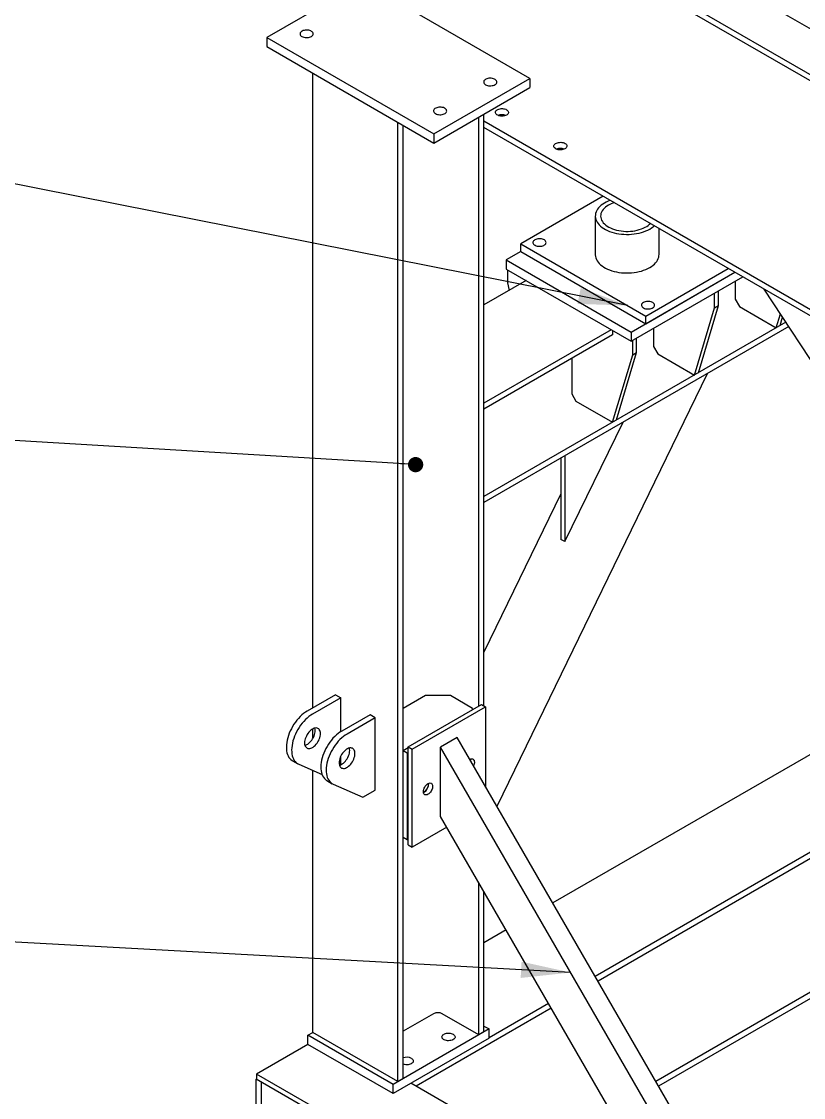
# Model space of a CAD drawing. Header units: millimetres. Extents: x 861 to 27901, y 673 to 17923.
# Drawn here: x 19576 to 20626, y 8355 to 9801 of the extents above; entities that cross this region are included whole.
import ezdxf

# ---------------------------------------------------------------- set-up
doc = ezdxf.new("R2010")
doc.units = ezdxf.units.MM
doc.header["$LTSCALE"] = 33.3
doc.layers.add('CAPA_1', color=7, linetype='Continuous')
doc.layers.add('STRUC', color=4, linetype='Continuous')
doc.dimstyles.new('SLDDIMSTYLE1', dxfattribs={"dimtxt": 0.18, "dimasz": 20.492308, "dimexe": 0, "dimexo": 0.0625, "dimgap": 0, "dimtad": 0, "dimtih": 1, "dimtoh": 1, "dimdec": 0, "dimrnd": 1e-09, "dimzin": 0, "dimdsep": 46, "dimtxsty": 'Standard', "dimblk1": 'DOT', "dimblk2": 'DOT', "dimsah": 1, "dimcen": 0.09, "dimadec": 0, "dimazin": 0, "dimtfac": 20.492308, "dimtdec": 0, "dimtofl": 0, "dimtmove": 0, "dimatfit": 3, "dimldrblk": 'DOT', "dimfxl": 1, "dimfrac": 2, "dimtolj": 1, "dimtzin": 0, "dimarcsym": 0})
doc.dimstyles.new('SLDDIMSTYLE2', dxfattribs={"dimtxt": 0.18, "dimasz": 66.6, "dimexe": 0, "dimexo": 0.0625, "dimgap": 0, "dimtad": 0, "dimtih": 1, "dimtoh": 1, "dimdec": 0, "dimrnd": 1e-09, "dimzin": 0, "dimdsep": 46, "dimtxsty": 'Standard', "dimsah": 1, "dimcen": 0.09, "dimadec": 0, "dimazin": 0, "dimtfac": 66.6, "dimtdec": 0, "dimtofl": 0, "dimtmove": 0, "dimatfit": 3, "dimfxl": 1, "dimfrac": 2, "dimtolj": 1, "dimtzin": 0, "dimarcsym": 0})

# ---------------------------------------------------------------- blocks, each defined once
blk = doc.blocks.new('_Dot')
at = {"color": 0, "linetype": 'ByBlock', "lineweight": -2}
blk.add_line((-0.5, 0), (-1, 0), dxfattribs=at)
at = {"color": 0, "linetype": 'ByBlock', "const_width": 0.5}
blk.add_lwpolyline([(-0.25, 0, 1), (0.25, 0, 1)], format="xyb", close=True, dxfattribs=at)

msp = doc.modelspace()

# ---------------------------------------------------------------- linework, layer by layer
at = {"color": 7, "linetype": 'Continuous', "lineweight": 25}
for p, q in [((22607.62, 8590.45), (19885.74, 10161.76)), ((22665.12, 8618.83), (19988.09, 10164.24)), ((22607.62, 8582.23), (19930.59, 10127.65)), ((21429.18, 8955.27), (20196.88, 9666.66)), ((21422.06, 8951.16), (20196.88, 9658.44)), ((20356.9, 9566.06), (20246.23, 9502.17)), ((20346.39, 9539.4), (20346.39, 9487.61)), ((20431.98, 9487.61), (20431.98, 9522.72)), ((20246.23, 9491.89), (20246.23, 9502.17)), ((20246.23, 9502.17), (20414.42, 9405.08)), ((20246.23, 9491.89), (20414.42, 9394.8)), ((20414.42, 9405.08), (20525.09, 9468.97)), ((20414.42, 9394.8), (20533.99, 9463.83)), ((20742.87, 9183.07), (20573.05, 9441.28)), ((20414.42, 9394.8), (20414.42, 9405.08))]:
    msp.add_line(p, q, dxfattribs=at)
at = {"color": 7, "linetype": 'Continuous', "lineweight": 25, "flags": 128}
for points in [[(20227.23, 9682.23), (20228.24, 9681.53), (20229.02, 9680.74), (20229.54, 9679.87), (20229.79, 9678.97), (20229.75, 9678.06), (20229.43, 9677.17), (20228.85, 9676.32), (20228.01, 9675.55), (20226.94, 9674.88), (20225.68, 9674.32), (20224.28, 9673.91), (20222.76, 9673.65), (20221.19, 9673.55), (20219.62, 9673.61), (20218.09, 9673.83), (20216.65, 9674.21), (20215.35, 9674.73), (20214.23, 9675.37), (20213.33, 9676.12), (20212.68, 9676.95), (20212.29, 9677.84), (20212.19, 9678.75), (20212.37, 9679.65), (20212.82, 9680.53), (20213.54, 9681.34), (20214.49, 9682.06), (20215.66, 9682.68), (20217, 9683.16), (20218.46, 9683.5), (20220.01, 9683.69), (20221.59, 9683.71), (20223.15, 9683.56), (20224.64, 9683.26), (20226.01, 9682.81), (20227.23, 9682.23)], [(20305.72, 9636.92), (20306.73, 9636.22), (20307.51, 9635.42), (20308.03, 9634.56), (20308.28, 9633.66), (20308.24, 9632.75), (20307.92, 9631.86), (20307.34, 9631.01), (20306.5, 9630.24), (20305.43, 9629.57), (20304.17, 9629.01), (20302.77, 9628.6), (20301.25, 9628.34), (20299.68, 9628.24), (20298.11, 9628.3), (20296.58, 9628.52), (20295.14, 9628.9), (20293.84, 9629.42), (20292.72, 9630.06), (20291.82, 9630.81), (20291.17, 9631.64), (20290.78, 9632.53), (20290.68, 9633.44), (20290.85, 9634.34), (20291.31, 9635.21), (20292.03, 9636.03), (20292.98, 9636.75), (20294.15, 9637.37), (20295.49, 9637.85), (20296.95, 9638.19), (20298.5, 9638.38), (20300.08, 9638.4), (20301.64, 9638.25), (20303.13, 9637.95), (20304.5, 9637.5), (20305.72, 9636.92)], [(20358.93, 9556.87), (20356.59, 9555.41), (20354.46, 9553.84), (20352.56, 9552.18), (20350.9, 9550.44), (20349.49, 9548.62), (20348.33, 9546.75), (20347.44, 9544.83), (20346.82, 9542.87), (20346.47, 9540.89), (20346.4, 9538.9), (20346.61, 9536.92), (20347.09, 9534.95), (20347.85, 9533.01), (20348.88, 9531.11), (20350.16, 9529.26), (20351.7, 9527.48), (20353.49, 9525.78), (20355.5, 9524.16), (20357.73, 9522.65), (20360.17, 9521.24), (20362.79, 9519.95), (20365.59, 9518.79), (20368.54, 9517.76), (20371.62, 9516.87), (20374.82, 9516.13), (20378.11, 9515.54), (20381.47, 9515.1), (20384.89, 9514.82), (20388.33, 9514.7), (20391.77, 9514.74), (20395.2, 9514.94), (20398.59, 9515.3), (20401.92, 9515.81), (20405.16, 9516.48), (20408.31, 9517.3), (20411.33, 9518.26), (20414.2, 9519.35), (20416.91, 9520.58), (20419.45, 9521.93), (20421.78, 9523.39), (20423.91, 9524.96), (20425.59, 9526.41)], [(20363.96, 9553.96), (20361.83, 9552.62), (20359.91, 9551.17), (20358.22, 9549.63), (20356.78, 9548.01), (20355.59, 9546.33), (20354.66, 9544.58), (20354, 9542.8), (20353.62, 9540.99), (20353.51, 9539.17), (20353.69, 9537.35), (20354.14, 9535.55), (20354.86, 9533.78), (20355.86, 9532.05), (20357.12, 9530.38), (20358.62, 9528.77), (20360.37, 9527.26), (20362.34, 9525.83), (20364.52, 9524.52), (20366.9, 9523.32), (20369.45, 9522.24), (20372.15, 9521.3), (20374.99, 9520.5), (20377.94, 9519.85), (20380.97, 9519.36), (20384.07, 9519.02), (20387.21, 9518.83), (20390.37, 9518.81), (20393.52, 9518.96), (20396.63, 9519.26), (20399.69, 9519.71), (20402.66, 9520.33), (20405.53, 9521.09), (20408.26, 9521.99), (20410.85, 9523.04), (20413.27, 9524.21), (20415.51, 9525.49), (20417.53, 9526.89), (20419.34, 9528.39), (20420.39, 9529.41)], [(20265.22, 9507.39), (20264.21, 9506.69), (20263.43, 9505.89), (20262.91, 9505.03), (20262.66, 9504.13), (20262.7, 9503.22), (20263.02, 9502.33), (20263.6, 9501.48), (20264.44, 9500.71), (20265.51, 9500.04), (20266.77, 9499.48), (20268.17, 9499.07), (20269.69, 9498.81), (20271.26, 9498.71), (20272.83, 9498.77), (20274.36, 9498.99), (20275.8, 9499.37), (20277.1, 9499.89), (20278.22, 9500.53), (20279.12, 9501.28), (20279.77, 9502.11), (20280.16, 9502.99), (20280.26, 9503.9), (20280.09, 9504.81), (20279.63, 9505.68), (20278.91, 9506.5), (20277.96, 9507.22), (20276.79, 9507.84), (20275.45, 9508.32), (20273.99, 9508.66), (20272.44, 9508.84), (20270.86, 9508.86), (20269.3, 9508.72), (20267.81, 9508.42), (20266.44, 9507.97), (20265.22, 9507.39)], [(20346.39, 9487.61), (20346.4, 9487.11), (20346.61, 9485.12), (20347.09, 9483.15), (20347.85, 9481.21), (20348.88, 9479.31), (20350.16, 9477.47), (20351.7, 9475.69), (20353.49, 9473.99), (20355.5, 9472.37), (20357.73, 9470.86), (20360.17, 9469.45), (20362.79, 9468.16), (20365.59, 9467), (20368.54, 9465.97), (20371.62, 9465.08), (20374.82, 9464.34), (20378.11, 9463.74), (20381.47, 9463.31), (20384.89, 9463.03), (20388.33, 9462.91), (20391.77, 9462.95), (20395.2, 9463.15), (20398.59, 9463.51), (20401.92, 9464.02), (20405.16, 9464.69), (20408.31, 9465.51), (20411.33, 9466.47), (20414.2, 9467.56), (20416.91, 9468.79), (20419.45, 9470.14), (20421.78, 9471.6), (20423.91, 9473.17), (20425.81, 9474.83), (20427.47, 9476.57), (20428.89, 9478.38), (20430.04, 9480.26), (20430.94, 9482.18), (20431.56, 9484.14), (20431.9, 9486.12), (20431.98, 9487.61)], [(20410.99, 9423.24), (20409.98, 9422.54), (20409.2, 9421.75), (20408.68, 9420.88), (20408.43, 9419.98), (20408.46, 9419.07), (20408.78, 9418.18), (20409.37, 9417.33), (20410.21, 9416.56), (20411.27, 9415.89), (20412.53, 9415.34), (20413.94, 9414.92), (20415.45, 9414.66), (20417.02, 9414.56), (20418.6, 9414.62), (20420.13, 9414.84), (20421.57, 9415.22), (20422.87, 9415.74), (20423.98, 9416.38), (20424.88, 9417.13), (20425.53, 9417.96), (20425.92, 9418.85), (20426.03, 9419.76), (20425.85, 9420.66), (20425.4, 9421.54), (20424.68, 9422.35), (20423.72, 9423.07), (20422.56, 9423.69), (20421.22, 9424.17), (20419.75, 9424.51), (20418.21, 9424.7), (20416.63, 9424.72), (20415.07, 9424.57), (20413.57, 9424.27), (20412.2, 9423.82), (20410.99, 9423.24)]]:
    msp.add_lwpolyline(points, dxfattribs=at)
at = {"color": 7, "linetype": 'Continuous', "lineweight": 25}
for centre, radius, start, end in [((20221, 9661.44), 14.07, 68.3708, 111.6292), ((20299.49, 9616.13), 14.07, 68.36873, 111.63128), ((20382.47, 9515.61), 47.5, 109.4052, 119.7081), ((20384.32, 9518), 41.33, 107.51167, 119.51595)]:
    msp.add_arc(centre, radius, start, end, dxfattribs=at)
at = {"layer": 'STRUC', "linetype": 'Continuous', "lineweight": 25}
for p, q in [((20034.31, 9853.7), (19905.36, 9779.26)), ((20258.56, 9724.24), (20034.31, 9853.7)), ((19905.36, 9779.26), (19905.36, 9766.93)), ((19905.36, 9779.26), (20129.61, 9649.8)), ((19905.36, 9766.93), (20129.61, 9637.47)), ((19967.04, 8878.77), (19967.04, 9731.32)), ((20129.61, 9649.8), (20258.56, 9724.24)), ((20258.56, 9724.24), (20258.56, 9711.91)), ((20129.61, 9637.47), (20258.56, 9711.91)), ((20189.81, 8880.96), (20189.81, 9672.22)), ((20196.88, 8881.42), (20196.88, 9676.3)), ((20081.25, 8376.78), (20081.25, 9665.39)), ((20088.31, 8380.86), (20088.31, 9661.31)), ((20129.61, 9649.8), (20129.61, 9637.47)), ((20246.23, 9491.89), (20226.6, 9480.57)), ((20226.6, 9480.57), (20394.79, 9383.47)), ((20226.6, 9480.57), (20226.6, 9468.23)), ((20226.6, 9468.23), (20394.79, 9371.14)), ((20228.42, 9467.19), (20228.42, 9449.86)), ((20394.79, 9383.47), (20533.99, 9463.83)), ((20394.79, 9371.14), (20544.67, 9457.66)), ((20253.6, 9452.65), (20196.88, 9419.91)), ((20228.42, 9449.86), (20230.73, 9439.45)), ((20511.83, 9419.28), (20511.83, 9438.71)), ((20534.49, 9451.78), (20534.49, 9427.54)), ((20506.49, 9416.2), (20506.49, 9435.62)), ((20534.49, 9427.54), (20540.19, 9417.67)), ((20479.5, 9325.84), (20506.49, 9416.2)), ((20484.84, 9328.92), (20511.83, 9419.28)), ((20506.49, 9416.2), (20511.83, 9419.28)), ((20540.19, 9417.67), (20589.38, 9389.27)), ((20602.34, 9396.75), (20196.88, 9162.68)), ((20589.38, 9389.27), (20594.97, 9407.95)), ((20594.72, 9392.35), (20598, 9403.33)), ((20606.22, 9390.84), (20196.88, 9154.52)), ((20367.8, 9386.72), (20196.88, 9288.05)), ((20369.62, 9385.67), (20369.62, 9379.61)), ((20394.79, 9383.47), (20394.79, 9371.14)), ((20424.6, 9388.35), (20424.6, 9364.11)), ((20369.62, 9379.61), (20196.88, 9279.89)), ((20396.61, 9352.77), (20396.61, 9372.19)), ((20401.95, 9355.85), (20401.95, 9375.27)), ((20369.62, 9262.4), (20396.61, 9352.77)), ((20374.96, 9265.48), (20401.95, 9355.85)), ((20396.61, 9352.77), (20401.95, 9355.85)), ((20424.6, 9364.11), (20430.3, 9354.24)), ((20430.3, 9354.24), (20479.5, 9325.84)), ((20314.72, 9347.92), (20314.72, 9300.67)), ((20214.39, 8746.53), (20497.27, 9327.94)), ((20314.72, 9300.67), (20320.42, 9290.8)), ((20320.42, 9290.8), (20369.62, 9262.4)), ((20305.62, 9101.99), (20383.64, 9262.34)), ((20300.28, 9214.22), (20300.28, 9105.07)), ((20305.62, 9217.3), (20305.62, 9101.99)), ((20300.28, 9166.19), (20196.88, 8953.66)), ((20305.62, 9101.99), (20300.28, 9105.07)), ((19997.4, 8896.29), (19959.44, 8874.38)), ((20004.52, 8892.18), (19966.56, 8870.27)), ((19997.4, 8896.29), (20004.52, 8892.18)), ((20004.52, 8846.84), (20004.52, 8892.18)), ((20118.1, 8895.19), (20088.31, 8877.99)), ((20151.74, 8895.19), (20118.1, 8895.19)), ((20181.4, 8878.06), (20151.74, 8895.19)), ((20773.22, 8895.89), (20289.41, 8616.59)), ((20095.07, 8826.27), (20193.74, 8883.23)), ((20100.41, 8823.18), (20199.08, 8880.15)), ((20181.4, 8876.11), (20181.4, 8878.06)), ((20193.74, 8883.23), (20199.08, 8880.15)), ((20199.08, 8880.15), (20199.08, 8773.06)), ((20043.77, 8869.53), (20005.8, 8847.61)), ((20050.89, 8865.42), (20012.92, 8843.5)), ((20050.89, 8865.42), (20043.77, 8869.53)), ((20050.89, 8768.31), (20050.89, 8865.42)), ((19967.04, 8837.74), (19967.04, 8850.5)), ((20161.02, 8838.98), (20138.46, 8825.95)), ((20537.63, 8186.67), (20161.02, 8838.98)), ((20095.07, 8824.99), (20088.31, 8821.09)), ((20093.65, 8818), (20088.31, 8821.09)), ((20095.07, 8818.82), (20093.65, 8818)), ((20093.65, 8818), (20093.65, 8701.47)), ((20095.07, 8694.84), (20095.07, 8826.27)), ((20095.07, 8826.27), (20100.41, 8823.18)), ((20100.41, 8691.76), (20100.41, 8823.18)), ((20515.07, 8173.65), (20138.46, 8825.95)), ((20138.46, 8732.93), (20138.46, 8825.95)), ((20872.13, 8821.38), (20346.4, 8517.88)), ((20881.75, 8818.46), (20350.07, 8511.53)), ((19939.62, 8807.67), (19946.74, 8803.56)), ((19948, 8802.92), (19979.44, 8789.02)), ((20004.52, 8802.26), (20004.52, 8813.9)), ((19967.04, 8442.71), (19967.04, 8794.5)), ((19985.98, 8780.91), (19993.1, 8776.8)), ((19994.37, 8776.15), (20034.07, 8758.6)), ((20122.6, 8776.45), (20122.55, 8777.35)), ((21117.86, 8775.36), (20427.76, 8376.97)), ((20034.07, 8758.6), (20050.89, 8768.31)), ((20116.37, 8765.66), (20115.54, 8765.24)), ((21126.25, 8771.73), (20431.43, 8370.62)), ((20434.52, 8220.15), (20138.46, 8732.93)), ((20146.78, 8718.53), (20100.41, 8691.76)), ((20093.65, 8701.47), (20088.31, 8704.56)), ((20093.65, 8701.47), (20095.07, 8702.29)), ((20095.07, 8694.84), (20100.41, 8691.76)), ((20189.81, 8439.45), (20189.81, 8643.99)), ((20196.88, 8443.53), (20196.88, 8631.76)), ((20226.58, 8580.32), (20196.88, 8563.17)), ((20287.24, 8475.25), (20105.61, 8370.4)), ((20283.57, 8481.6), (20203.62, 8435.45)), ((20129.22, 8467.85), (20088.31, 8444.24)), ((20189.81, 8439.45), (20140.61, 8467.85)), ((19960.3, 8438.91), (19967.04, 8442.8)), ((20081.25, 8376.78), (19967.04, 8442.71)), ((20203.62, 8447.33), (20074.67, 8372.89)), ((20196.88, 8443.53), (20189.81, 8439.45)), ((20196.88, 8451.22), (20203.62, 8447.33)), ((20203.62, 8434.99), (20203.62, 8447.33)), ((19960.3, 8426.58), (19891.45, 8386.83)), ((19960.3, 8426.58), (19960.3, 8438.91)), ((20074.67, 8372.89), (19960.3, 8438.91)), ((20074.67, 8360.55), (19960.3, 8426.58)), ((20203.62, 8434.99), (20074.67, 8360.55)), ((25497.8, 5150.36), (19891.45, 8386.83)), ((19891.45, 8386.83), (19891.45, 8379.6)), ((19890.89, 8379.92), (19891.45, 8380.24)), ((25497.8, 5143.12), (19890.89, 8379.92)), ((19890.89, 8191.47), (19890.89, 8379.92)), ((19898.01, 8187.36), (19898.01, 8375.81)), ((20074.67, 8360.55), (20074.67, 8372.89)), ((20088.31, 8380.86), (20081.25, 8376.78)), ((20383.57, 8209.94), (20098.67, 8374.41))]:
    msp.add_line(p, q, dxfattribs=at)
at = {"layer": 'STRUC', "linetype": 'Continuous', "lineweight": 25, "flags": 128}
for points in [[(19952.39, 9780.52), (19953.6, 9779.94), (19954.98, 9779.49), (19956.47, 9779.19), (19958.03, 9779.04), (19959.61, 9779.06), (19961.15, 9779.25), (19962.62, 9779.59), (19963.96, 9780.07), (19965.12, 9780.69), (19966.08, 9781.41), (19966.8, 9782.22), (19967.25, 9783.1), (19967.43, 9784), (19967.32, 9784.91), (19966.94, 9785.8), (19966.28, 9786.63), (19965.38, 9787.38), (19964.27, 9788.02), (19962.97, 9788.54), (19961.53, 9788.92), (19960, 9789.14), (19958.42, 9789.2), (19956.85, 9789.1), (19955.34, 9788.84), (19953.93, 9788.42), (19952.68, 9787.87), (19951.61, 9787.2), (19950.77, 9786.43), (19950.18, 9785.58), (19949.86, 9784.69), (19949.83, 9783.78), (19950.08, 9782.88), (19950.6, 9782.01), (19951.38, 9781.22), (19952.39, 9780.52)], [(20199.07, 9715.79), (20200.28, 9715.21), (20201.66, 9714.76), (20203.15, 9714.46), (20204.71, 9714.31), (20206.29, 9714.33), (20207.83, 9714.52), (20209.3, 9714.86), (20210.64, 9715.34), (20211.8, 9715.96), (20212.76, 9716.68), (20213.48, 9717.49), (20213.93, 9718.37), (20214.11, 9719.27), (20214, 9720.18), (20213.61, 9721.07), (20212.96, 9721.9), (20212.06, 9722.65), (20210.95, 9723.29), (20209.65, 9723.81), (20208.21, 9724.19), (20206.68, 9724.41), (20205.1, 9724.47), (20203.53, 9724.37), (20202.02, 9724.11), (20200.61, 9723.7), (20199.35, 9723.14), (20198.29, 9722.47), (20197.45, 9721.7), (20196.86, 9720.85), (20196.54, 9719.96), (20196.51, 9719.05), (20196.76, 9718.15), (20197.28, 9717.29), (20198.06, 9716.49), (20199.07, 9715.79)], [(20131.79, 9676.95), (20133.01, 9676.37), (20134.38, 9675.92), (20135.87, 9675.62), (20137.43, 9675.48), (20139.01, 9675.5), (20140.56, 9675.68), (20142.02, 9676.02), (20143.36, 9676.5), (20144.53, 9677.12), (20145.48, 9677.84), (20146.2, 9678.66), (20146.65, 9679.53), (20146.83, 9680.44), (20146.72, 9681.35), (20146.34, 9682.23), (20145.69, 9683.06), (20144.79, 9683.81), (20143.67, 9684.46), (20142.37, 9684.97), (20140.93, 9685.35), (20139.4, 9685.57), (20137.82, 9685.64), (20136.26, 9685.53), (20134.74, 9685.27), (20133.34, 9684.86), (20132.08, 9684.31), (20131.01, 9683.63), (20130.17, 9682.86), (20129.58, 9682.01), (20129.27, 9681.12), (20129.23, 9680.21), (20129.48, 9679.31), (20130, 9678.45), (20130.78, 9677.65), (20131.79, 9676.95)], [(19959.44, 8874.38), (19957.02, 8872.86), (19954.62, 8871.11), (19952.25, 8869.15), (19949.94, 8866.98), (19947.7, 8864.63), (19945.55, 8862.11), (19943.5, 8859.44), (19941.57, 8856.64), (19939.78, 8853.73), (19938.12, 8850.73), (19936.63, 8847.67), (19935.31, 8844.57), (19934.17, 8841.44), (19933.22, 8838.32), (19932.46, 8835.23), (19931.9, 8832.19), (19931.55, 8829.22), (19931.41, 8826.35), (19931.47, 8823.59), (19931.75, 8820.97), (19932.23, 8818.51), (19932.91, 8816.22), (19933.79, 8814.13), (19934.86, 8812.24), (19936.12, 8810.58), (19937.55, 8809.15), (19939.14, 8807.96), (19939.62, 8807.67)], [(19966.56, 8870.27), (19964.14, 8868.75), (19961.74, 8867), (19959.37, 8865.04), (19957.06, 8862.87), (19954.82, 8860.52), (19952.67, 8858), (19950.62, 8855.33), (19948.69, 8852.53), (19946.9, 8849.62), (19945.24, 8846.62), (19943.75, 8843.56), (19942.43, 8840.46), (19941.29, 8837.33), (19940.34, 8834.21), (19939.58, 8831.12), (19939.02, 8828.08), (19938.67, 8825.11), (19938.53, 8822.24), (19938.59, 8819.48), (19938.87, 8816.86), (19939.35, 8814.4), (19940.03, 8812.11), (19940.91, 8810.02), (19941.98, 8808.13), (19943.24, 8806.47), (19944.67, 8805.04), (19946.26, 8803.85), (19948, 8802.92)], [(19977.24, 8844.06), (19977.14, 8845.68), (19976.84, 8847.16), (19976.35, 8848.46), (19975.68, 8849.57), (19974.84, 8850.46), (19973.85, 8851.12), (19972.71, 8851.53), (19971.47, 8851.68), (19970.13, 8851.58), (19968.73, 8851.22), (19967.28, 8850.62), (19965.83, 8849.78), (19964.38, 8848.72), (19962.98, 8847.45), (19961.64, 8846.01), (19960.4, 8844.42), (19959.27, 8842.7), (19958.27, 8840.9), (19957.43, 8839.04), (19956.76, 8837.15), (19956.27, 8835.29), (19955.98, 8833.47), (19955.88, 8831.73), (19955.98, 8830.11), (19956.27, 8828.63), (19956.76, 8827.33), (19957.43, 8826.22), (19958.27, 8825.33), (19959.27, 8824.67), (19960.4, 8824.26), (19961.64, 8824.11), (19962.98, 8824.21), (19964.38, 8824.57), (19965.83, 8825.17), (19967.28, 8826.01), (19968.73, 8827.07), (19970.13, 8828.34), (19971.47, 8829.78), (19972.71, 8831.38), (19973.85, 8833.09), (19974.84, 8834.89), (19975.68, 8836.76), (19976.35, 8838.64), (19976.84, 8840.5), (19977.14, 8842.32), (19977.24, 8844.06)], [(19956.34, 8828.41), (19957.26, 8828.68), (19958.71, 8829.28), (19960.16, 8830.12), (19961.61, 8831.19), (19963.01, 8832.45), (19964.35, 8833.89), (19965.59, 8835.49), (19966.73, 8837.2), (19967.72, 8839.01), (19968.56, 8840.87), (19969.23, 8842.75), (19969.72, 8844.62), (19970.02, 8846.43), (19970.12, 8848.17)], [(20005.8, 8847.61), (20003.38, 8846.09), (20000.98, 8844.35), (19998.62, 8842.38), (19996.31, 8840.22), (19994.07, 8837.87), (19991.92, 8835.34), (19989.87, 8832.67), (19987.94, 8829.87), (19986.14, 8826.96), (19984.49, 8823.97), (19983, 8820.9), (19981.68, 8817.8), (19980.53, 8814.68), (19979.58, 8811.56), (19978.82, 8808.47), (19978.27, 8805.42), (19977.92, 8802.46), (19977.77, 8799.58), (19977.84, 8796.83), (19978.11, 8794.21), (19978.59, 8791.75), (19979.27, 8789.46), (19980.16, 8787.36), (19981.23, 8785.48), (19982.48, 8783.81), (19983.91, 8782.38), (19985.5, 8781.2), (19985.98, 8780.91)], [(20012.92, 8843.5), (20010.5, 8841.98), (20008.1, 8840.24), (20005.74, 8838.27), (20003.43, 8836.11), (20001.19, 8833.76), (19999.04, 8831.23), (19996.99, 8828.56), (19995.06, 8825.76), (19993.26, 8822.85), (19991.61, 8819.86), (19990.12, 8816.79), (19988.8, 8813.69), (19987.65, 8810.57), (19986.7, 8807.45), (19985.94, 8804.35), (19985.39, 8801.31), (19985.04, 8798.35), (19984.89, 8795.47), (19984.96, 8792.72), (19985.23, 8790.1), (19985.71, 8787.64), (19986.39, 8785.35), (19987.28, 8783.25), (19988.35, 8781.37), (19989.6, 8779.7), (19991.03, 8778.27), (19992.62, 8777.09), (19994.37, 8776.15)], [(20023.6, 8817.3), (20023.5, 8818.92), (20023.2, 8820.39), (20022.72, 8821.7), (20022.05, 8822.81), (20021.21, 8823.7), (20020.21, 8824.35), (20019.08, 8824.76), (20017.83, 8824.92), (20016.5, 8824.82), (20015.09, 8824.46), (20013.65, 8823.85), (20012.19, 8823.01), (20010.75, 8821.95), (20009.34, 8820.69), (20008.01, 8819.24), (20006.76, 8817.65), (20005.63, 8815.93), (20004.64, 8814.13), (20003.8, 8812.27), (20003.12, 8810.39), (20002.64, 8808.52), (20002.34, 8806.7), (20002.24, 8804.96), (20002.34, 8803.34), (20002.64, 8801.87), (20003.12, 8800.56), (20003.8, 8799.45), (20004.64, 8798.56), (20005.63, 8797.91), (20006.76, 8797.5), (20008.01, 8797.34), (20009.34, 8797.44), (20010.75, 8797.8), (20012.19, 8798.4), (20013.65, 8799.25), (20015.09, 8800.31), (20016.5, 8801.57), (20017.83, 8803.02), (20019.08, 8804.61), (20020.21, 8806.32), (20021.21, 8808.13), (20022.05, 8809.99), (20022.72, 8811.87), (20023.2, 8813.74), (20023.5, 8815.56), (20023.6, 8817.3)], [(20002.7, 8801.65), (20003.63, 8801.91), (20005.07, 8802.52), (20006.53, 8803.36), (20007.97, 8804.42), (20009.38, 8805.68), (20010.71, 8807.13), (20011.96, 8808.72), (20013.09, 8810.44), (20014.08, 8812.24), (20014.93, 8814.1), (20015.6, 8815.98), (20016.08, 8817.85), (20016.38, 8819.67), (20016.48, 8821.41)], [(20178.05, 8809.48), (20178.33, 8809.62), (20179.43, 8810.03), (20180.48, 8810.18), (20181.44, 8810.07), (20182.28, 8809.71), (20182.97, 8809.1), (20183.5, 8808.27), (20183.85, 8807.24), (20184, 8806.05), (20183.95, 8804.73), (20183.7, 8803.33), (20183.26, 8801.89), (20182.92, 8801.05)], [(20178.61, 8809.75), (20178.66, 8809.13), (20178.66, 8808.43)], [(20178.66, 8808.43), (20178.66, 8808.82), (20178.61, 8809.71)], [(20121.71, 8762.58), (20120.6, 8762.05), (20119.52, 8761.77), (20118.52, 8761.75), (20117.61, 8761.99), (20116.84, 8762.47), (20116.22, 8763.2), (20115.79, 8764.13), (20115.54, 8765.24), (20115.49, 8766.5), (20115.64, 8767.87), (20115.98, 8769.29), (20116.51, 8770.73), (20117.21, 8772.14), (20118.05, 8773.48), (20119.01, 8774.69), (20120.05, 8775.75), (20121.15, 8776.61), (20122.27, 8777.26), (20123.37, 8777.66), (20124.41, 8777.81), (20125.37, 8777.71), (20126.21, 8777.34), (20126.91, 8776.74), (20127.44, 8775.91), (20127.78, 8774.88), (20127.93, 8773.69), (20127.88, 8772.37), (20127.64, 8770.97), (20127.2, 8769.53), (20126.58, 8768.1), (20125.81, 8766.72), (20124.91, 8765.44), (20123.9, 8764.3), (20122.82, 8763.33), (20121.71, 8762.58)], [(20155.47, 8440.24), (20156.48, 8439.54), (20157.26, 8438.75), (20157.78, 8437.89), (20158.03, 8436.99), (20157.99, 8436.08), (20157.67, 8435.18), (20157.09, 8434.34), (20156.25, 8433.56), (20155.18, 8432.89), (20153.92, 8432.34), (20152.52, 8431.92), (20151, 8431.66), (20149.43, 8431.56), (20147.86, 8431.62), (20146.33, 8431.84), (20144.89, 8432.22), (20143.59, 8432.74), (20142.47, 8433.39), (20141.57, 8434.13), (20140.92, 8434.97), (20140.53, 8435.85), (20140.43, 8436.76), (20140.6, 8437.67), (20141.06, 8438.54), (20141.78, 8439.35), (20142.73, 8440.08), (20143.9, 8440.69), (20145.24, 8441.18), (20146.7, 8441.52), (20148.25, 8441.7), (20149.83, 8441.72), (20151.39, 8441.58), (20152.88, 8441.28), (20154.25, 8440.83), (20155.47, 8440.24)], [(20099.4, 8407.88), (20100.41, 8407.18), (20101.19, 8406.38), (20101.72, 8405.52), (20101.96, 8404.62), (20101.93, 8403.71), (20101.61, 8402.82), (20101.02, 8401.97), (20100.18, 8401.2), (20099.12, 8400.53), (20097.86, 8399.97), (20096.45, 8399.56), (20094.94, 8399.3), (20093.37, 8399.2), (20091.79, 8399.26), (20090.26, 8399.48), (20088.82, 8399.86), (20088.31, 8400.04)]]:
    msp.add_lwpolyline(points, dxfattribs=at)
at = {"layer": 'STRUC', "linetype": 'Continuous', "lineweight": 25}
for centre, radius, start, end in [((19959.23, 8848.35), 10.89, 359.05996, 16.74486), ((20005.59, 8821.58), 10.89, 359.05996, 16.74486), ((20109.58, 8776.83), 13.02, 297.24636, 358.35011), ((20109.54, 8776.74), 13.02, 301.64499, 2.80574), ((20134.92, 8456.86), 12.38, 62.60967, 117.39033), ((20093.12, 8395.58), 13.81, 62.94516, 110.39114)]:
    msp.add_arc(centre, radius, start, end, dxfattribs=at)

# ---------------------------------------------------------------- leaders
at = {"layer": 'CAPA_1'}
for points, dimstyle in [([(20390.02, 9419.16), (19423.79, 9610.99)], 'SLDDIMSTYLE2'), ([(20105.06, 9205.43), (19391.95, 9248.02)], 'SLDDIMSTYLE1'), ([(20313.26, 8523.2), (19224.55, 8582.51)], 'SLDDIMSTYLE2')]:
    msp.add_leader(points, dimstyle=dimstyle, dxfattribs=at)

doc.saveas('drawing.dxf')
